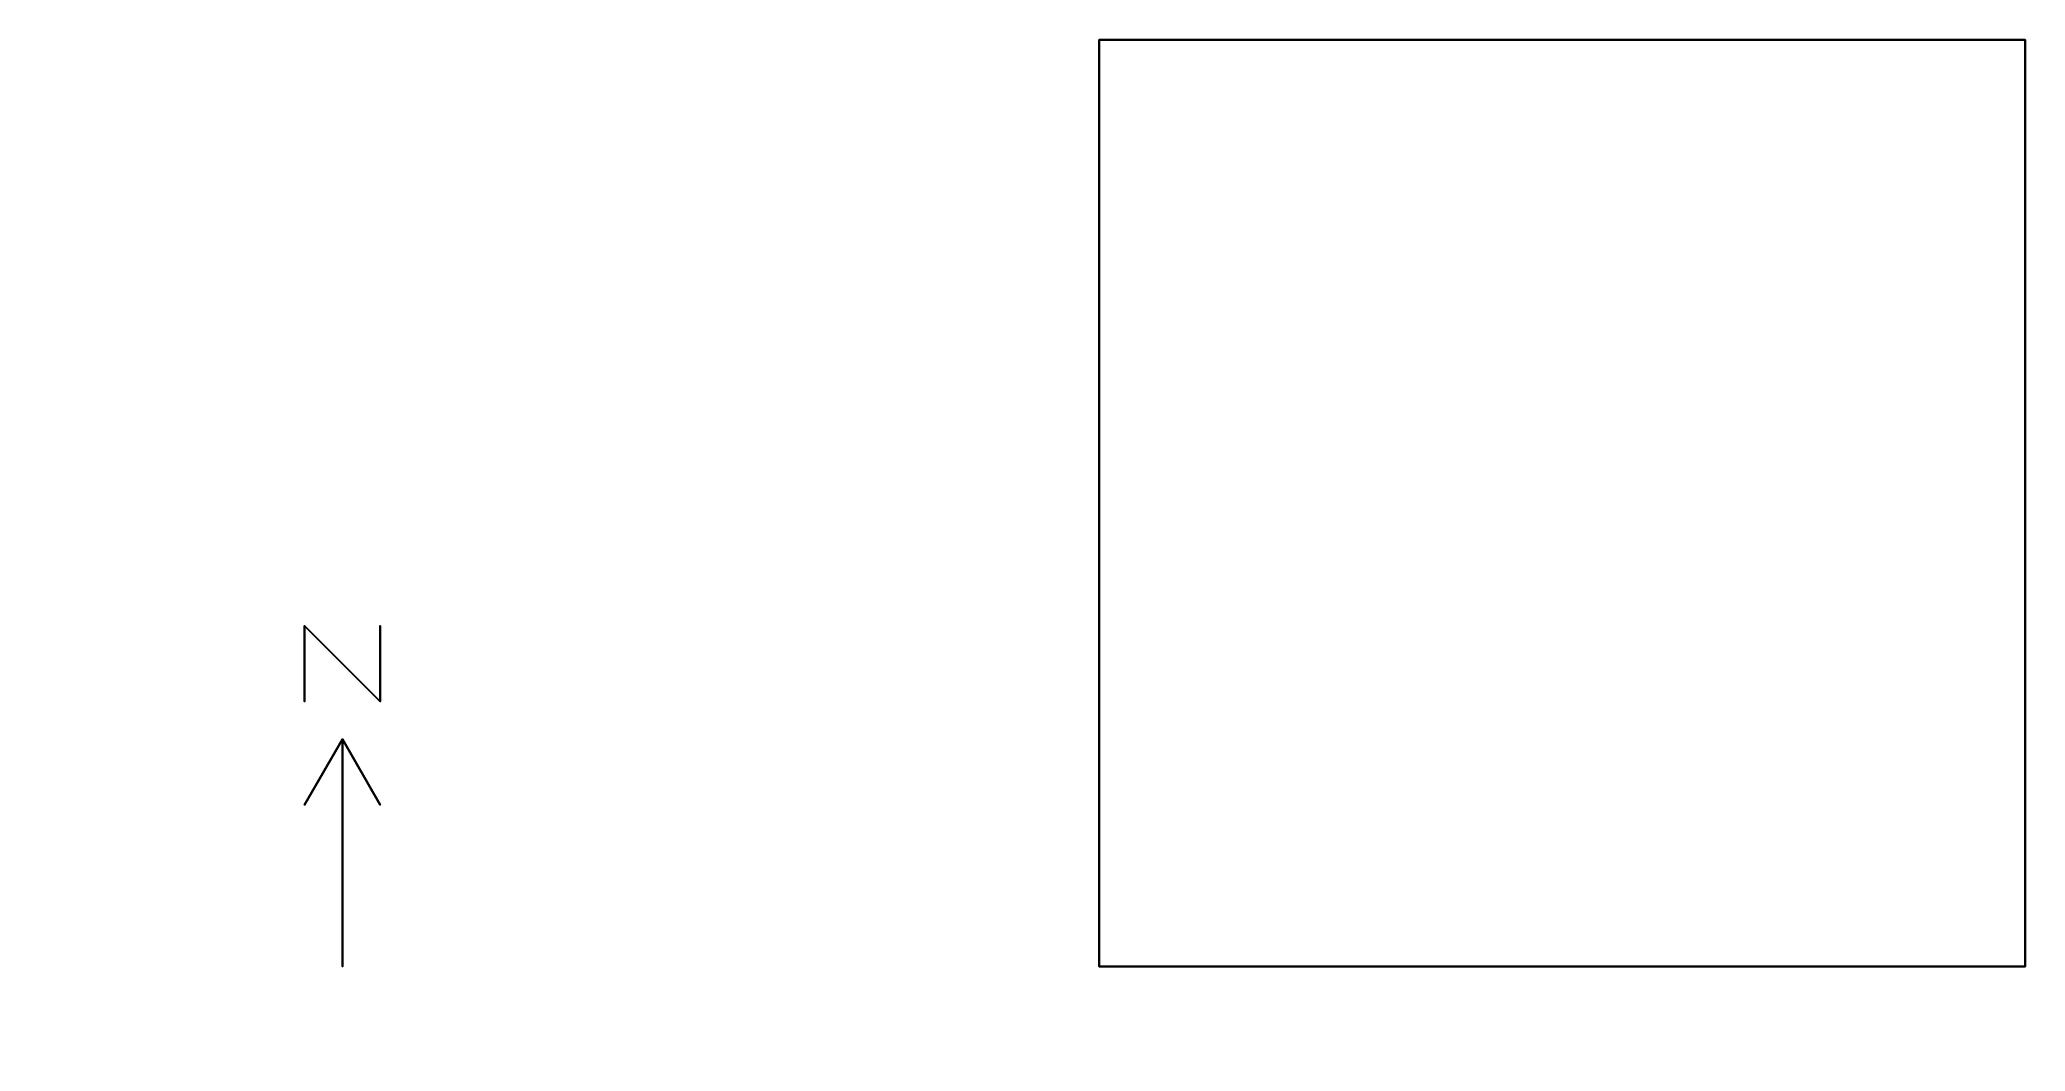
# Model space of a CAD drawing. Header units: metres. Extents: x -14 to 12.2, y -1.1 to 12.2.
import ezdxf

# ---------------------------------------------------------------- set-up
doc = ezdxf.new("R2010")
doc.units = ezdxf.units.M

msp = doc.modelspace()

# ---------------------------------------------------------------- linework, layer by layer
at = {"layer": '1', "color": 3}
for points in [[(-10.5, 4.5, 0.1), (-10.5, 4.5), (-10.5, 3.5), (-10.5, 3.5, 0.1)], [(-10.5, 4.5, 0.1), (-10.5, 4.5), (-9.5, 3.5), (-9.5, 3.5, 0.1)], [(-9.5, 4.5, 0.1), (-9.5, 4.5), (-9.5, 3.5), (-9.5, 3.5, 0.1)], [(-10, 3, 0.1), (-10, 3), (-10.5, 2.13397), (-10.5, 2.13397, 0.1)], [(-10, 3, 0.1), (-10, 3), (-10, 0), (-10, 0, 0.1)], [(-10, 3, 0.1), (-10, 3), (-9.5, 2.13397), (-9.5, 2.13397, 0.1)]]:
    msp.add_3dface(points, dxfattribs=at)
at = {"layer": 'ZONE_ONE_1', "color": 43}
msp.add_polyline3d([(0, 0, 2.75), (0, 0, 0), (12.24, 0, 0), (12.24, 0, 2.75)], close=True, dxfattribs=at)
at = {"layer": 'ZONE_ONE_2', "color": 143}
msp.add_polyline3d([(3.5, 0, 2.5), (3.5, 0, 0.5), (8.5, 0, 0.5), (8.5, 0, 2.5)], close=True, dxfattribs=at)
at = {"layer": 'ZONE_ONE_3', "color": 43}
msp.add_polyline3d([(12.24, 0, 2.75), (12.24, 0, 0), (12.24, 12.24, 0), (12.24, 12.24, 2.75)], close=True, dxfattribs=at)
at = {"layer": 'ZONE_ONE_4', "color": 143}
msp.add_polyline3d([(12.24, 3.5, 2.5), (12.24, 3.5, 0.5), (12.24, 6.5, 0.5), (12.24, 6.5, 2.5)], close=True, dxfattribs=at)
at = {"layer": 'ZONE_ONE_5', "color": 43}
msp.add_polyline3d([(12.24, 12.24, 2.75), (12.24, 12.24, 0), (0, 12.24, 0), (0, 12.24, 2.75)], close=True, dxfattribs=at)
at = {"layer": 'ZONE_ONE_6', "color": 43}
msp.add_polyline3d([(0, 12.24, 2.75), (0, 12.24, 0), (0, 0, 0), (0, 0, 2.75)], close=True, dxfattribs=at)
at = {"layer": 'ZONE_ONE_7', "color": 8}
msp.add_polyline3d([(12.24, 0, 0), (0, 0, 0), (0, 12.24, 0), (12.24, 12.24, 0)], close=True, dxfattribs=at)
at = {"layer": 'ZONE_ONE_8', "color": 15}
msp.add_polyline3d([(0, 12.24, 2.75), (0, 0, 2.75), (12.24, 0, 2.75), (12.24, 12.24, 2.75)], close=True, dxfattribs=at)

doc.saveas('drawing.dxf')
